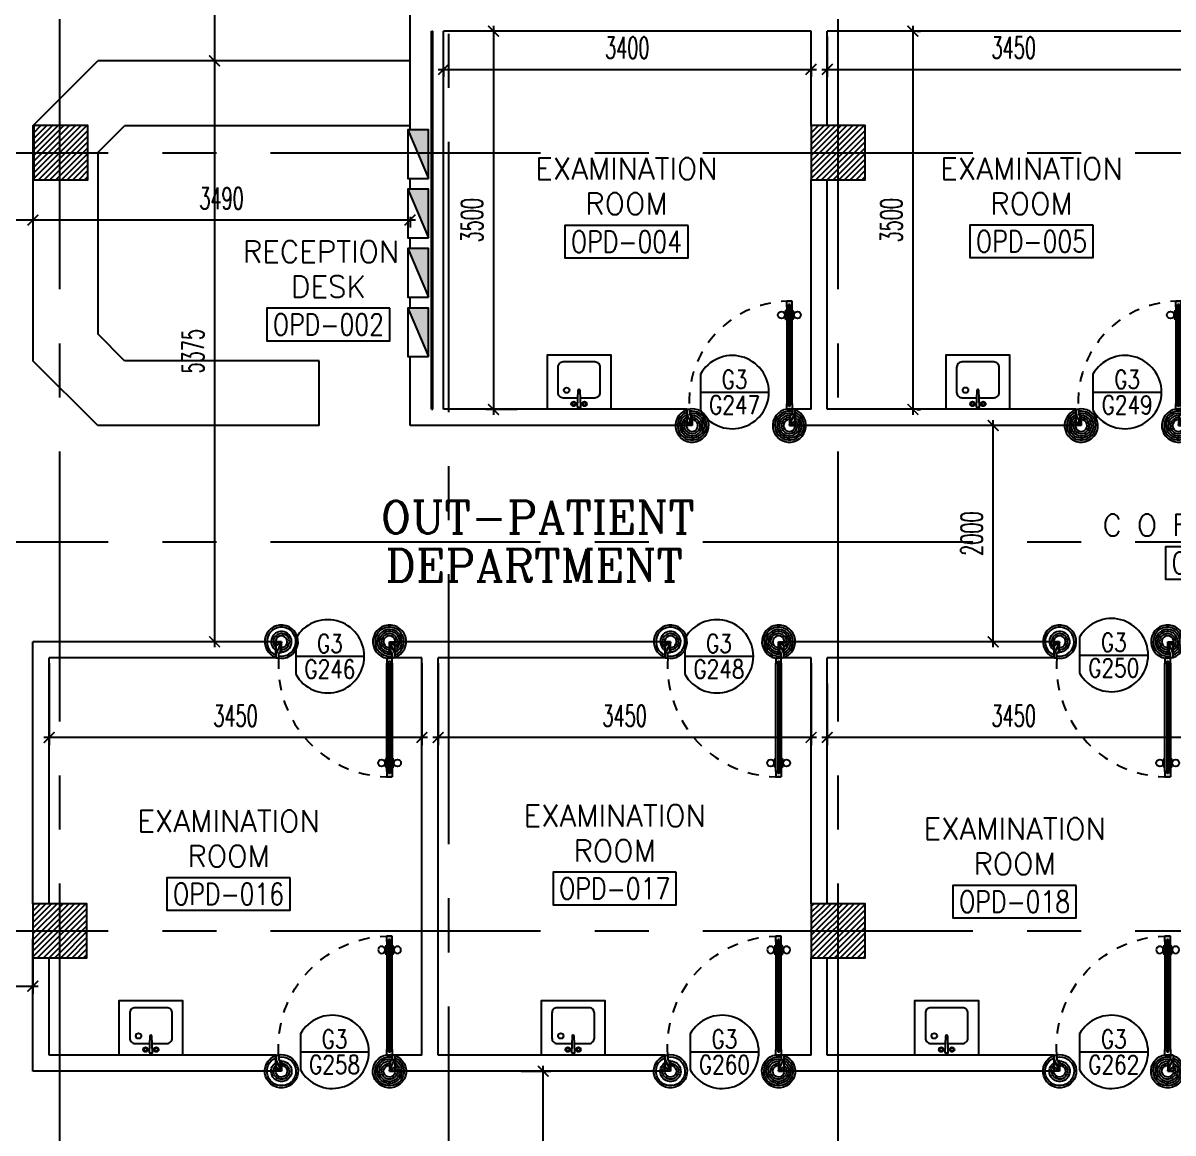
# Model space of a CAD drawing. Extents: x 417819.9 to 417911.9, y 43448 to 43539.2.
# Drawn here: x 417838.32 to 417848.96, y 43472.2 to 43482.47 of the extents above; entities that cross this region are included whole.
import ezdxf
from ezdxf.enums import TextEntityAlignment as Align

# ---------------------------------------------------------------- set-up
doc = ezdxf.new("R2010")
doc.units = 0
doc.header["$MEASUREMENT"] = 0
doc.header["$PDMODE"] = 3
doc.header["$PDSIZE"] = 0.1
doc.linetypes.add('CENTERX2', pattern=[4, 2.5, -0.5, 0.5, -0.5])
doc.linetypes.add('HIDDEN', pattern=[0.375, 0.25, -0.125])
doc.layers.get('0').update_dxf_attribs({"linetype": 'CONTINUOUS'})
doc.layers.get('DEFPOINTS').update_dxf_attribs({"linetype": 'CONTINUOUS'})
for name, color, linetype in [('AXES', 11, 'CENTERX2'), ('COL', 2, 'CONTINUOUS'), ('COUNTER', 2, 'CONTINUOUS'), ('DIM', 4, 'CONTINUOUS'), ('DOOR', 4, 'CONTINUOUS'), ('DOOR-CR', 2, 'CONTINUOUS'), ('DOOR-NO', 3, 'CONTINUOUS'), ('E-PANELBX', 3, 'CONTINUOUS'), ('HAT', 8, 'CONTINUOUS'), ('ME-FIX', 3, 'CONTINUOUS'), ('RM-BOX', 2, 'CONTINUOUS'), ('RM-NAME', 2, 'CONTINUOUS'), ('RM-NO', 2, 'CONTINUOUS'), ('WALL', 2, 'CONTINUOUS')]:
    doc.layers.add(name, color=color, linetype=linetype)
doc.styles.add('ROMANC', font='romanc', dxfattribs={"height": 0.1})
doc.styles.add('ROMANS', font='ROMANS.shx', dxfattribs={"width": 0.6})
doc.dimstyles.new('STANDARD in', dxfattribs={"dimtxt": 0.2, "dimasz": 0.1, "dimexe": 0.07, "dimexo": 0.05, "dimgap": 0.1, "dimtad": 1, "dimdec": 0, "dimlfac": 1000, "dimzin": 0, "dimdsep": 46, "dimtxsty": 'ROMANS', "dimblk": 'ARCHTICK', "dimcen": 0.05, "dimdle": 0.05, "dimclrd": 4, "dimclre": 4, "dimclrt": 2, "dimadec": 0, "dimazin": 0, "dimtfac": 1, "dimtdec": 0, "dimtmove": 2, "dimatfit": 3, "dimfxl": 0, "dimtolj": 1, "dimtzin": 0, "dimarcsym": 0})

# ---------------------------------------------------------------- blocks, each defined once
blk = doc.blocks.new('A$C74DC60CF')
at = {"layer": 'DOOR', "color": 0, "linetype": 'ByBlock'}
for p, q in [((81, 1200), (81, 1250)), ((131, 1250), (81, 1250)), ((81, 1250), (131, 1250)), ((81, 1200), (98, 1200)), ((98, 1200), (98, 1220)), ((98, 1220), (114, 1220)), ((114, 1200), (114, 1220)), ((114, 1200), (131, 1200)), ((131, 1200), (131, 1250)), ((65, 1155), (65, 1090)), ((74, 1155), (65, 1155)), ((74, 1090), (65, 1090)), ((74, 1078), (74, 1168)), ((81, 1168), (74, 1168)), ((74, 1155), (74, 1090)), ((81, 1078), (74, 1078)), ((131, 1168), (138, 1168)), ((131, 1078), (138, 1078)), ((138, 1078), (138, 1168)), ((138, 1155), (138, 1090)), ((138, 1155), (147, 1155)), ((138, 1090), (147, 1090)), ((147, 1155), (147, 1090)), ((56, 150), (56, 0)), ((56, 150), (81, 150)), ((98, 200), (81, 200)), ((81, 200), (81, 150)), ((131, 150), (81, 150)), ((81, 150), (81, 100)), ((98, 180), (98, 200)), ((114, 180), (98, 180)), ((131, 200), (114, 200)), ((114, 200), (114, 180)), ((131, 150), (131, 200)), ((1131, 150), (1131, 100)), ((1156, 150), (1131, 150)), ((1156, 150), (1156, 0)), ((1156, 0), (1156, 150)), ((106, 0), (56, 0)), ((81, 100), (106, 100)), ((106, 100), (106, 0)), ((1131, 100), (1106, 100)), ((1106, 100), (1106, 0)), ((1106, 0), (1156, 0))]:
    blk.add_line(p, q, dxfattribs=at)
at = {"layer": 'DOOR', "linetype": 'ByBlock'}
for p, q in [((81, 200), (81, 1200)), ((98, 200), (98, 1200)), ((114, 200), (114, 1200)), ((131, 1200), (131, 200))]:
    blk.add_line(p, q, dxfattribs=at)
at = {"layer": 'DOOR', "color": 9, "linetype": 'ByBlock'}
for p, q in [((106, 0), (56, 114)), ((1106, 0), (1156, 114)), ((106, 0), (56, 40)), ((106, 0), (93, 100)), ((1106, 0), (1119, 100)), ((1106, 0), (1156, 40))]:
    blk.add_line(p, q, dxfattribs=at)
at = {"layer": 'DOOR', "color": 0, "linetype": 'ByBlock'}
for centre in [(32, 1123), (179, 1123)]:
    blk.add_circle(centre, 32.4, dxfattribs=at)
at = {"layer": 'DOOR', "linetype": 'HIDDEN', "ltscale": 0.5}
blk.add_arc((106, 223), 1028, 355.9414, 91.3941, dxfattribs=at)
at = {"layer": 'DOOR', "color": 9, "linetype": 'ByBlock'}
for centre, radius, start, end in [((106, 0), 154, 103.7142, 108.8947), ((106, 0), 134, 100.72, 111.8402), ((106, 0), 114, 102.6226, 115.9162), ((1106, 0), 134, 68.1598, 79.28), ((1106, 0), 154, 71.1053, 76.2858), ((106, 0), 94.4, 90, 121.9818), ((106, 0), 74.4, 90, 132.2236), ((106, 0), 54.4, 90, 156.7926), ((106, 0), 34.4, 90, 180), ((106, 0), 14.4, 90, 180), ((1106, 0), 94.4, 58.0182, 90), ((1106, 0), 74.4, 47.7764, 90), ((1106, 0), 54.4, 23.2074, 90), ((1106, 0), 34.4, 0, 90), ((1106, 0), 14.4, 0, 90)]:
    blk.add_arc(centre, radius, start, end, dxfattribs=at)
blk = doc.blocks.new('RM1')
at = {"layer": 'RM-BOX'}
blk.add_lwpolyline([(570, -200), (-570, -200), (-570, -500), (570, -500)], close=True, dxfattribs=at)
at = {"layer": 'RM-NAME', "style": 'ROMANS'}
for tag, p in [('ROOMNAME1', (0, 324)), ('ROOMNAME2', (0, 0))]:
    blk.add_attdef(tag, text='', height=200, dxfattribs=at).set_placement(p, align=Align.MIDDLE)
at = {"layer": 'RM-NO', "style": 'ROMANS', "width": 0.8}
blk.add_attdef('ROOMNO', text='', height=200, dxfattribs=at).set_placement((0, -350), align=Align.MIDDLE)
blk = doc.blocks.new('DD1')
at = {"layer": 'DOOR-CR'}
blk.add_line((-316, 0), (316, 0), dxfattribs=at)
blk.add_lwpolyline([(-316, -166, 3.820224), (-316, 166)], format="xyb", close=True, dxfattribs=at)
at = {"layer": 'DOOR-NO', "color": 255, "style": 'ROMANS'}
for tag, width, p in [('G', 0.8, (-22, 156)), ('0000', 0.7, (-22, -136))]:
    blk.add_attdef(tag, text='', height=196, dxfattribs=dict(at, width=width)).set_placement(p, align=Align.MIDDLE)
blk = doc.blocks.new('*X98')
at = {"color": 0}
for p, q in [((31339, 17869), (31831, 18361)), ((31339, 17922), (31778, 18361)), ((31339, 17975), (31725, 18361)), ((31339, 18028), (31672, 18361)), ((31339, 18081), (31619, 18361)), ((31339, 18134), (31566, 18361)), ((31339, 18187), (31513, 18361)), ((31339, 18240), (31460, 18361)), ((31339, 18293), (31407, 18361)), ((31339, 18346), (31354, 18361)), ((31384, 17861), (31839, 18316)), ((31437, 17861), (31839, 18263)), ((31490, 17861), (31839, 18210)), ((31544, 17861), (31839, 18157)), ((31597, 17861), (31839, 18104)), ((31650, 17861), (31839, 18051)), ((31703, 17861), (31839, 17998)), ((31756, 17861), (31839, 17945)), ((31809, 17861), (31839, 17892))]:
    blk.add_line(p, q, dxfattribs=at)
blk = doc.blocks.new('COL50')
at = {"layer": 'COL'}
blk.add_lwpolyline([(-250, 250), (-250, -250), (250, -250), (250, 250)], close=True, dxfattribs=at)
blk = doc.blocks.new('*X94')
at = {"color": 0}
for p, q in [((38539, 25069), (39031, 25561)), ((38539, 25122), (38978, 25561)), ((38539, 25175), (38925, 25561)), ((38539, 25228), (38872, 25561)), ((38539, 25281), (38819, 25561)), ((38539, 25334), (38766, 25561)), ((38539, 25387), (38713, 25561)), ((38539, 25440), (38660, 25561)), ((38539, 25493), (38607, 25561)), ((38539, 25546), (38554, 25561)), ((38584, 25061), (39039, 25516)), ((38637, 25061), (39039, 25463)), ((38690, 25061), (39039, 25410)), ((38744, 25061), (39039, 25357)), ((38797, 25061), (39039, 25304)), ((38850, 25061), (39039, 25251)), ((38903, 25061), (39039, 25198)), ((38956, 25061), (39039, 25145)), ((39009, 25061), (39039, 25092))]:
    blk.add_line(p, q, dxfattribs=at)
blk = doc.blocks.new('*X93')
at = {"color": 0}
for p, q in [((38539, 17909), (38991, 18361)), ((38539, 17962), (38938, 18361)), ((38539, 18015), (38885, 18361)), ((38539, 18068), (38832, 18361)), ((38539, 18122), (38779, 18361)), ((38539, 18175), (38726, 18361)), ((38539, 18228), (38673, 18361)), ((38539, 18281), (38620, 18361)), ((38539, 18334), (38567, 18361)), ((38544, 17861), (39039, 18356)), ((38597, 17861), (39039, 18303)), ((38650, 17861), (39039, 18250)), ((38703, 17861), (39039, 18197)), ((38756, 17861), (39039, 18144)), ((38809, 17861), (39039, 18091)), ((38862, 17861), (39039, 18038)), ((38915, 17861), (39039, 17985)), ((38968, 17861), (39039, 17932)), ((39021, 17861), (39039, 17879))]:
    blk.add_line(p, q, dxfattribs=at)
blk = doc.blocks.new('E-PBX')
at = {"layer": 'E-PANELBX'}
h = blk.add_hatch(color=256, dxfattribs=at)
h.paths.add_polyline_path([(34, 190), (-225, 190), (34, 81)])
h.paths.add_polyline_path([(225, 190), (34, 190), (34, 81), (225, 0)])
blk.add_line((225, 0), (-225, 190), dxfattribs=at)
blk.add_lwpolyline([(-225, 190), (225, 190), (225, 0), (-225, 0)], close=True, dxfattribs=at)
blk = doc.blocks.new('_ARCHTICK')
at = {"color": 0, "linetype": 'ByBlock', "const_width": 0.15}
blk.add_lwpolyline([(-0.5, -0.5), (0.5, 0.5)], dxfattribs=at)
blk = doc.blocks.new('*D664')
at = {"layer": 'DEFPOINTS', "color": 0}
for p in [(417835.457, 43474.107), (417838.407, 43473.886), (417838.407, 43473.561)]:
    blk.add_point(p, dxfattribs=at)
at = {"layer": 'DIM', "color": 4, "lineweight": -2}
for p, q in [((417835.457, 43474.057), (417835.457, 43473.491)), ((417838.407, 43473.836), (417838.407, 43473.491)), ((417835.407, 43473.561), (417838.457, 43473.561))]:
    blk.add_line(p, q, dxfattribs=at)
at = {"layer": 'DIM', "color": 4, "lineweight": -2, "xscale": 0.1, "yscale": 0.1, "zscale": 0.1, "rotation": 180}
blk.add_blockref('_ARCHTICK', (417835.457, 43473.561), dxfattribs=at)
at = {"layer": 'DIM', "color": 4, "lineweight": -2, "xscale": 0.1, "yscale": 0.1, "zscale": 0.1}
blk.add_blockref('_ARCHTICK', (417838.407, 43473.561), dxfattribs=at)
at = {"layer": 'DIM', "color": 2, "insert": (417836.932, 43473.761), "char_height": 0.2, "attachment_point": 5, "style": 'ROMANS'}
blk.add_mtext('\\A1;2950', dxfattribs=at)
blk = doc.blocks.new('*D385')
at = {"layer": 'DEFPOINTS', "color": 0}
for p in [(417845.757, 43476.413), (417849.207, 43476.413), (417845.757, 43475.863)]:
    blk.add_point(p, dxfattribs=at)
at = {"layer": 'DIM', "color": 4, "lineweight": -2}
for p, q in [((417845.757, 43476.363), (417845.757, 43475.793)), ((417849.207, 43476.363), (417849.207, 43475.793)), ((417849.257, 43475.863), (417845.707, 43475.863))]:
    blk.add_line(p, q, dxfattribs=at)
at = {"layer": 'DIM', "color": 4, "lineweight": -2, "xscale": 0.1, "yscale": 0.1, "zscale": 0.1, "rotation": 180}
blk.add_blockref('_ARCHTICK', (417845.757, 43475.863), dxfattribs=at)
at = {"layer": 'DIM', "color": 4, "lineweight": -2, "xscale": 0.1, "yscale": 0.1, "zscale": 0.1}
blk.add_blockref('_ARCHTICK', (417849.207, 43475.863), dxfattribs=at)
at = {"layer": 'DIM', "color": 2, "insert": (417847.482, 43476.063), "char_height": 0.2, "attachment_point": 5, "style": 'ROMANS'}
blk.add_mtext('\\A1;3450', dxfattribs=at)
blk = doc.blocks.new('*D386')
at = {"layer": 'DEFPOINTS', "color": 0}
for p in [(417842.157, 43476.599), (417845.607, 43476.599), (417842.157, 43475.863)]:
    blk.add_point(p, dxfattribs=at)
at = {"layer": 'DIM', "color": 4, "lineweight": -2}
for p, q in [((417842.157, 43476.549), (417842.157, 43475.793)), ((417845.607, 43476.549), (417845.607, 43475.793)), ((417845.657, 43475.863), (417842.107, 43475.863))]:
    blk.add_line(p, q, dxfattribs=at)
at = {"layer": 'DIM', "color": 4, "lineweight": -2, "xscale": 0.1, "yscale": 0.1, "zscale": 0.1, "rotation": 180}
blk.add_blockref('_ARCHTICK', (417842.157, 43475.863), dxfattribs=at)
at = {"layer": 'DIM', "color": 4, "lineweight": -2, "xscale": 0.1, "yscale": 0.1, "zscale": 0.1}
blk.add_blockref('_ARCHTICK', (417845.607, 43475.863), dxfattribs=at)
at = {"layer": 'DIM', "color": 2, "insert": (417843.882, 43476.063), "char_height": 0.2, "attachment_point": 5, "style": 'ROMANS'}
blk.add_mtext('\\A1;3450', dxfattribs=at)
blk = doc.blocks.new('*D387')
at = {"layer": 'DEFPOINTS', "color": 0}
for p in [(417838.557, 43476.599), (417842.007, 43476.599), (417838.557, 43475.863)]:
    blk.add_point(p, dxfattribs=at)
at = {"layer": 'DIM', "color": 4, "lineweight": -2}
for p, q in [((417838.557, 43476.549), (417838.557, 43475.793)), ((417842.007, 43476.549), (417842.007, 43475.793)), ((417842.057, 43475.863), (417838.507, 43475.863))]:
    blk.add_line(p, q, dxfattribs=at)
at = {"layer": 'DIM', "color": 4, "lineweight": -2, "xscale": 0.1, "yscale": 0.1, "zscale": 0.1, "rotation": 180}
blk.add_blockref('_ARCHTICK', (417838.557, 43475.863), dxfattribs=at)
at = {"layer": 'DIM', "color": 4, "lineweight": -2, "xscale": 0.1, "yscale": 0.1, "zscale": 0.1}
blk.add_blockref('_ARCHTICK', (417842.007, 43475.863), dxfattribs=at)
at = {"layer": 'DIM', "color": 2, "insert": (417840.282, 43476.063), "char_height": 0.2, "attachment_point": 5, "style": 'ROMANS'}
blk.add_mtext('\\A1;3450', dxfattribs=at)
blk = doc.blocks.new('*D388')
at = {"layer": 'DEFPOINTS', "color": 0}
for p in [(417847.292, 43478.749), (417847.568, 43478.749), (417847.568, 43476.749)]:
    blk.add_point(p, dxfattribs=at)
at = {"layer": 'DIM', "color": 4, "lineweight": -2}
for p, q in [((417847.292, 43476.699), (417847.292, 43478.799)), ((417847.518, 43478.749), (417847.222, 43478.749)), ((417847.518, 43476.749), (417847.222, 43476.749))]:
    blk.add_line(p, q, dxfattribs=at)
at = {"layer": 'DIM', "color": 4, "lineweight": -2, "xscale": 0.1, "yscale": 0.1, "zscale": 0.1}
for p, rotation in [((417847.292, 43478.749), 90), ((417847.292, 43476.749), 270)]:
    blk.add_blockref('_ARCHTICK', p, dxfattribs=dict(at, rotation=rotation))
at = {"layer": 'DIM', "color": 2, "insert": (417847.092, 43477.749), "char_height": 0.2, "attachment_point": 5, "rotation": 90, "style": 'ROMANS'}
blk.add_mtext('\\A1;2000', dxfattribs=at)
blk = doc.blocks.new('*D389')
at = {"layer": 'DEFPOINTS', "color": 0}
for p in [(417842.938, 43482.399), (417842.669, 43478.899), (417842.938, 43478.899)]:
    blk.add_point(p, dxfattribs=at)
at = {"layer": 'DIM', "color": 4, "lineweight": -2}
for p, q in [((417842.669, 43482.449), (417842.669, 43478.849)), ((417842.888, 43482.399), (417842.599, 43482.399)), ((417842.888, 43478.899), (417842.599, 43478.899))]:
    blk.add_line(p, q, dxfattribs=at)
at = {"layer": 'DIM', "color": 4, "lineweight": -2, "xscale": 0.1, "yscale": 0.1, "zscale": 0.1}
for p, rotation in [((417842.669, 43482.399), 90), ((417842.669, 43478.899), 270)]:
    blk.add_blockref('_ARCHTICK', p, dxfattribs=dict(at, rotation=rotation))
at = {"layer": 'DIM', "color": 2, "insert": (417842.469, 43480.649), "char_height": 0.2, "attachment_point": 5, "rotation": 90, "style": 'ROMANS'}
blk.add_mtext('\\A1;3500', dxfattribs=at)
blk = doc.blocks.new('*D390')
at = {"layer": 'DEFPOINTS', "color": 0}
for p in [(417842.207, 43482.085), (417845.607, 43482.085), (417845.607, 43482.045)]:
    blk.add_point(p, dxfattribs=at)
at = {"layer": 'DIM', "color": 4, "lineweight": -2}
for p, q in [((417842.157, 43482.045), (417845.657, 43482.045)), ((417842.207, 43482.035), (417842.207, 43481.975)), ((417845.607, 43482.035), (417845.607, 43481.975))]:
    blk.add_line(p, q, dxfattribs=at)
at = {"layer": 'DIM', "color": 4, "lineweight": -2, "xscale": 0.1, "yscale": 0.1, "zscale": 0.1, "rotation": 180}
blk.add_blockref('_ARCHTICK', (417842.207, 43482.045), dxfattribs=at)
at = {"layer": 'DIM', "color": 4, "lineweight": -2, "xscale": 0.1, "yscale": 0.1, "zscale": 0.1}
blk.add_blockref('_ARCHTICK', (417845.607, 43482.045), dxfattribs=at)
at = {"layer": 'DIM', "color": 2, "insert": (417843.907, 43482.245), "char_height": 0.2, "attachment_point": 5, "style": 'ROMANS'}
blk.add_mtext('\\A1;3400', dxfattribs=at)
blk = doc.blocks.new('*D391')
at = {"layer": 'DEFPOINTS', "color": 0}
for p in [(417845.757, 43482.399), (417849.207, 43482.399), (417849.207, 43482.045)]:
    blk.add_point(p, dxfattribs=at)
at = {"layer": 'DIM', "color": 4, "lineweight": -2}
for p, q in [((417845.757, 43482.349), (417845.757, 43481.975)), ((417849.207, 43482.349), (417849.207, 43481.975)), ((417845.707, 43482.045), (417849.257, 43482.045))]:
    blk.add_line(p, q, dxfattribs=at)
at = {"layer": 'DIM', "color": 4, "lineweight": -2, "xscale": 0.1, "yscale": 0.1, "zscale": 0.1, "rotation": 180}
blk.add_blockref('_ARCHTICK', (417845.757, 43482.045), dxfattribs=at)
at = {"layer": 'DIM', "color": 4, "lineweight": -2, "xscale": 0.1, "yscale": 0.1, "zscale": 0.1}
blk.add_blockref('_ARCHTICK', (417849.207, 43482.045), dxfattribs=at)
at = {"layer": 'DIM', "color": 2, "insert": (417847.482, 43482.245), "char_height": 0.2, "attachment_point": 5, "style": 'ROMANS'}
blk.add_mtext('\\A1;3450', dxfattribs=at)
blk = doc.blocks.new('*D392')
at = {"layer": 'DEFPOINTS', "color": 0}
for p in [(417846.537, 43482.399), (417846.537, 43478.899), (417846.549, 43478.899)]:
    blk.add_point(p, dxfattribs=at)
at = {"layer": 'DIM', "color": 4, "lineweight": -2}
for p, q in [((417846.549, 43482.449), (417846.549, 43478.849)), ((417846.587, 43482.399), (417846.619, 43482.399)), ((417846.587, 43478.899), (417846.619, 43478.899))]:
    blk.add_line(p, q, dxfattribs=at)
at = {"layer": 'DIM', "color": 4, "lineweight": -2, "xscale": 0.1, "yscale": 0.1, "zscale": 0.1}
for p, rotation in [((417846.549, 43482.399), 90), ((417846.549, 43478.899), 270)]:
    blk.add_blockref('_ARCHTICK', p, dxfattribs=dict(at, rotation=rotation))
at = {"layer": 'DIM', "color": 2, "insert": (417846.349, 43480.649), "char_height": 0.2, "attachment_point": 5, "rotation": 90, "style": 'ROMANS'}
blk.add_mtext('\\A1;3500', dxfattribs=at)
blk = doc.blocks.new('A$C24ED45A6')
at = {"layer": 'DOOR', "color": 0, "linetype": 'ByBlock'}
for p, q in [((918, 978), (918, 1068)), ((925, 1068), (918, 1068)), ((925, 1100), (925, 1150)), ((925, 1150), (975, 1150)), ((975, 1150), (925, 1150)), ((942, 1100), (925, 1100)), ((942, 1100), (942, 1120)), ((958, 1120), (942, 1120)), ((958, 1100), (958, 1120)), ((975, 1100), (958, 1100)), ((975, 1100), (975, 1150)), ((975, 1068), (982, 1068)), ((982, 978), (982, 1068)), ((909, 1055), (909, 990)), ((918, 1055), (909, 1055)), ((918, 990), (909, 990)), ((918, 1055), (918, 990)), ((925, 978), (918, 978)), ((975, 978), (982, 978)), ((982, 1055), (982, 990)), ((982, 1055), (991, 1055)), ((982, 990), (991, 990)), ((991, 1055), (991, 990)), ((0, 0), (0, 150)), ((0, 150), (25, 150)), ((25, 150), (25, 100)), ((925, 150), (925, 200)), ((925, 200), (942, 200)), ((925, 150), (975, 150)), ((942, 200), (942, 180)), ((942, 180), (958, 180)), ((958, 180), (958, 200)), ((958, 200), (975, 200)), ((975, 200), (975, 150)), ((1000, 150), (975, 150)), ((975, 150), (975, 100)), ((1000, 150), (1000, 0)), ((50, 0), (0, 0)), ((25, 100), (50, 100)), ((50, 100), (50, 0)), ((975, 100), (950, 100)), ((950, 100), (950, 0)), ((950, 0), (1000, 0))]:
    blk.add_line(p, q, dxfattribs=at)
at = {"layer": 'DOOR', "linetype": 'ByBlock'}
for p, q in [((925, 1100), (925, 200)), ((942, 200), (942, 1100)), ((958, 200), (958, 1100)), ((975, 200), (975, 1100))]:
    blk.add_line(p, q, dxfattribs=at)
at = {"layer": 'DOOR', "color": 9, "linetype": 'ByBlock'}
for p, q in [((50, 0), (0, 114)), ((950, 0), (1000, 114)), ((50, 0), (0, 40)), ((50, 0), (37, 100)), ((950, 0), (963, 100)), ((950, 0), (1000, 40))]:
    blk.add_line(p, q, dxfattribs=at)
at = {"layer": 'DOOR', "color": 0, "linetype": 'ByBlock'}
for centre in [(876, 1023), (1024, 1023)]:
    blk.add_circle(centre, 32.4, dxfattribs=at)
at = {"layer": 'DOOR', "linetype": 'HIDDEN', "ltscale": 0.5}
blk.add_arc((950, 222), 928, 88.456, 184.4816, dxfattribs=at)
at = {"layer": 'DOOR', "color": 9, "linetype": 'ByBlock'}
for centre, radius, start, end in [((50, 0), 154, 103.7142, 108.8947), ((50, 0), 134, 100.72, 111.8402), ((50, 0), 114, 102.6226, 115.9162), ((950, 0), 134, 68.1598, 79.28), ((950, 0), 114, 64.0838, 77.3774), ((950, 0), 154, 71.1053, 76.2858), ((50, 0), 94.4, 90, 121.9818), ((50, 0), 74.4, 90, 132.2236), ((50, 0), 54.4, 90, 156.7926), ((50, 0), 34.4, 90, 180), ((50, 0), 14.4, 90, 180), ((950, 0), 94.4, 58.0182, 90), ((950, 0), 74.4, 47.7764, 90), ((950, 0), 54.4, 23.2074, 90), ((950, 0), 34.4, 0, 90), ((950, 0), 14.4, 0, 90)]:
    blk.add_arc(centre, radius, start, end, dxfattribs=at)
at = {"layer": 'WALL'}
blk.add_line((1000, 0), (1000, 150), dxfattribs=at)
blk = doc.blocks.new('A$C180A3EE7')
at = {"layer": 'ME-FIX'}
blk.add_lwpolyline([(0.593, 0), (0.593, 0.5), (0, 0.5), (0, 0)], dxfattribs=at)
blk.add_lwpolyline([(0.309, 0.107), (0.443, 0.107, 0.414214), (0.493, 0.157), (0.493, 0.388, 0.414214), (0.443, 0.438), (0.15, 0.438, 0.414214), (0.1, 0.388), (0.1, 0.157, 0.414214), (0.15, 0.107), (0.284, 0.107)], format="xyb", dxfattribs=at)
blk.add_lwpolyline([(0.28, 0.019), (0.312, 0.019), (0.306, 0.174, 1), (0.286, 0.174)], format="xyb", close=True, dxfattribs=at)
for centre, radius in [((0.182, 0.177), 0.0255), ((0.247, 0.05), 0.0217), ((0.247, 0.05), 0.014), ((0.346, 0.05), 0.0217), ((0.346, 0.05), 0.014)]:
    blk.add_circle(centre, radius, dxfattribs=at)
blk = doc.blocks.new('*D710')
at = {"layer": 'DEFPOINTS', "color": 0}
for p in [(417842.874, 43472.774), (417843.129, 43472.774), (417842.874, 43470.774)]:
    blk.add_point(p, dxfattribs=at)
at = {"layer": 'DIM', "color": 4, "lineweight": -2}
for p, q in [((417842.924, 43472.774), (417843.199, 43472.774)), ((417843.129, 43470.724), (417843.129, 43472.824)), ((417842.924, 43470.774), (417843.199, 43470.774))]:
    blk.add_line(p, q, dxfattribs=at)
at = {"layer": 'DIM', "color": 4, "lineweight": -2, "xscale": 0.1, "yscale": 0.1, "zscale": 0.1}
for p, rotation in [((417843.129, 43472.774), 90), ((417843.129, 43470.774), 270)]:
    blk.add_blockref('_ARCHTICK', p, dxfattribs=dict(at, rotation=rotation))
at = {"layer": 'DIM', "color": 2, "insert": (417842.929, 43471.774), "char_height": 0.2, "attachment_point": 5, "rotation": 90, "style": 'ROMANS'}
blk.add_mtext('\\A1;2000', dxfattribs=at)
blk = doc.blocks.new('*D711')
at = {"layer": 'DEFPOINTS', "color": 0}
for p in [(417831.707, 43480.73), (417838.407, 43480.73), (417831.707, 43480.651)]:
    blk.add_point(p, dxfattribs=at)
at = {"layer": 'DIM', "color": 4, "lineweight": -2}
for p, q in [((417838.457, 43480.651), (417831.657, 43480.651)), ((417831.707, 43480.68), (417831.707, 43480.581)), ((417838.407, 43480.68), (417838.407, 43480.581))]:
    blk.add_line(p, q, dxfattribs=at)
at = {"layer": 'DIM', "color": 4, "lineweight": -2, "xscale": 0.1, "yscale": 0.1, "zscale": 0.1, "rotation": 180}
blk.add_blockref('_ARCHTICK', (417831.707, 43480.651), dxfattribs=at)
at = {"layer": 'DIM', "color": 4, "lineweight": -2, "xscale": 0.1, "yscale": 0.1, "zscale": 0.1}
blk.add_blockref('_ARCHTICK', (417838.407, 43480.651), dxfattribs=at)
at = {"layer": 'DIM', "color": 2, "insert": (417835.057, 43480.851), "char_height": 0.2, "attachment_point": 5, "style": 'ROMANS'}
blk.add_mtext('\\A1;6700', dxfattribs=at)
blk = doc.blocks.new('*D712')
at = {"layer": 'DEFPOINTS', "color": 0}
for p in [(417838.407, 43480.73), (417841.897, 43480.73), (417838.407, 43480.651)]:
    blk.add_point(p, dxfattribs=at)
at = {"layer": 'DIM', "color": 4, "lineweight": -2}
for p, q in [((417841.947, 43480.651), (417838.357, 43480.651)), ((417838.407, 43480.68), (417838.407, 43480.581)), ((417841.897, 43480.68), (417841.897, 43480.581))]:
    blk.add_line(p, q, dxfattribs=at)
at = {"layer": 'DIM', "color": 4, "lineweight": -2, "xscale": 0.1, "yscale": 0.1, "zscale": 0.1, "rotation": 180}
blk.add_blockref('_ARCHTICK', (417838.407, 43480.651), dxfattribs=at)
at = {"layer": 'DIM', "color": 4, "lineweight": -2, "xscale": 0.1, "yscale": 0.1, "zscale": 0.1}
blk.add_blockref('_ARCHTICK', (417841.897, 43480.651), dxfattribs=at)
at = {"layer": 'DIM', "color": 2, "insert": (417840.152, 43480.851), "char_height": 0.2, "attachment_point": 5, "style": 'ROMANS'}
blk.add_mtext('\\A1;3490', dxfattribs=at)
blk = doc.blocks.new('*D713')
at = {"layer": 'DEFPOINTS', "color": 0}
for p in [(417840.356, 43484.799), (417840.088, 43482.124), (417840.356, 43482.124)]:
    blk.add_point(p, dxfattribs=at)
at = {"layer": 'DIM', "color": 4, "lineweight": -2}
for p, q in [((417840.306, 43484.799), (417840.018, 43484.799)), ((417840.088, 43484.849), (417840.088, 43482.074)), ((417840.306, 43482.124), (417840.018, 43482.124))]:
    blk.add_line(p, q, dxfattribs=at)
at = {"layer": 'DIM', "color": 4, "lineweight": -2, "xscale": 0.1, "yscale": 0.1, "zscale": 0.1}
for p, rotation in [((417840.088, 43484.799), 90), ((417840.088, 43482.124), 270)]:
    blk.add_blockref('_ARCHTICK', p, dxfattribs=dict(at, rotation=rotation))
at = {"layer": 'DIM', "color": 2, "insert": (417839.888, 43483.462), "char_height": 0.2, "attachment_point": 5, "rotation": 90, "style": 'ROMANS'}
blk.add_mtext('\\A1;2675', dxfattribs=at)
blk = doc.blocks.new('*D715')
at = {"layer": 'DEFPOINTS', "color": 0}
for p in [(417840.356, 43482.124), (417840.088, 43476.749), (417840.356, 43476.749)]:
    blk.add_point(p, dxfattribs=at)
at = {"layer": 'DIM', "color": 4, "lineweight": -2}
for p, q in [((417840.306, 43482.124), (417840.018, 43482.124)), ((417840.088, 43482.174), (417840.088, 43476.699)), ((417840.306, 43476.749), (417840.018, 43476.749))]:
    blk.add_line(p, q, dxfattribs=at)
at = {"layer": 'DIM', "color": 4, "lineweight": -2, "xscale": 0.1, "yscale": 0.1, "zscale": 0.1}
for p, rotation in [((417840.088, 43482.124), 90), ((417840.088, 43476.749), 270)]:
    blk.add_blockref('_ARCHTICK', p, dxfattribs=dict(at, rotation=rotation))
at = {"layer": 'DIM', "color": 2, "insert": (417839.888, 43479.437), "char_height": 0.2, "attachment_point": 5, "rotation": 90, "style": 'ROMANS'}
blk.add_mtext('\\A1;5375', dxfattribs=at)

msp = doc.modelspace()

# ---------------------------------------------------------------- linework, layer by layer
at = {"layer": 'AXES'}
for p, q in [((417838.6566, 43460.01), (417838.6566, 43538.4875)), ((417845.8566, 43460.01), (417845.8566, 43538.4875)), ((417842.2566, 43466.8743), (417842.2566, 43525.6943)), ((417820.6052, 43481.2743), (417889.6966, 43481.2743)), ((417820.6052, 43477.6743), (417889.6966, 43477.6743)), ((417820.6052, 43474.0743), (417889.6966, 43474.0743))]:
    msp.add_line(p, q, dxfattribs=at)
at = {"layer": 'COUNTER'}
for p, q in [((417838.4066, 43481.5242), (417839.0066, 43482.1242)), ((417841.8966, 43482.1242), (417839.0066, 43482.1242)), ((417838.4066, 43481.5242), (417838.4066, 43479.3494)), ((417839.0066, 43481.2757), (417839.2551, 43481.5242)), ((417841.8966, 43481.5242), (417839.2551, 43481.5242)), ((417839.0066, 43481.2757), (417839.0066, 43479.5979)), ((417839.2551, 43479.3494), (417839.0066, 43479.5979)), ((417839.0066, 43478.7494), (417838.4066, 43479.3494)), ((417841.0566, 43479.3494), (417839.2551, 43479.3494)), ((417841.0517, 43479.3279), (417841.0566, 43479.3328)), ((417841.0566, 43478.7494), (417841.0566, 43479.3494)), ((417841.0566, 43478.7494), (417839.0066, 43478.7494))]:
    msp.add_line(p, q, dxfattribs=at)
at = {"layer": 'ME-FIX'}
msp.add_lwpolyline([(417843.7568, 43478.8993), (417843.7568, 43479.3993), (417843.1642, 43479.3993), (417843.1642, 43478.8993)], dxfattribs=at)
msp.add_lwpolyline([(417843.4731, 43479.0066), (417843.607, 43479.0066, 0.4142136), (417843.6568, 43479.0565), (417843.6568, 43479.2876, 0.4142136), (417843.607, 43479.3375), (417843.314, 43479.3375, 0.4142136), (417843.2642, 43479.2876), (417843.2642, 43479.0565, 0.4142136), (417843.314, 43479.0066), (417843.4479, 43479.0066)], format="xyb", dxfattribs=at)
msp.add_lwpolyline([(417843.4445, 43478.9185), (417843.4765, 43478.9185), (417843.4705, 43479.0737, 1), (417843.4505, 43479.0737)], format="xyb", close=True, dxfattribs=at)
for centre, radius in [((417843.346, 43479.0761), 0.0255), ((417843.4107, 43478.9495), 0.0217), ((417843.4107, 43478.9495), 0.014), ((417843.5103, 43478.9495), 0.0217), ((417843.5103, 43478.9495), 0.014)]:
    msp.add_circle(centre, radius, dxfattribs=at)
at = {"layer": 'WALL'}
for p, q in [((417841.8966, 43481.4868), (417841.8966, 43482.5493)), ((417842.0966, 43478.8993), (417842.0966, 43482.3993)), ((417842.0966, 43482.3993), (417842.1066, 43482.3993)), ((417842.1066, 43478.8993), (417842.1066, 43482.3993)), ((417845.6066, 43482.3993), (417842.2066, 43482.3993)), ((417842.2066, 43478.8993), (417842.2066, 43482.3993)), ((417845.6066, 43481.5243), (417845.6066, 43482.3993)), ((417849.2066, 43482.3993), (417845.7566, 43482.3993)), ((417845.7566, 43481.5243), (417845.7566, 43482.3993)), ((417841.8966, 43480.9368), (417841.8966, 43481.0368)), ((417845.6066, 43478.8993), (417845.6066, 43481.0243)), ((417845.7566, 43478.8993), (417845.7566, 43481.0243)), ((417841.8966, 43480.3868), (417841.8966, 43480.4868)), ((417841.8966, 43479.8368), (417841.8966, 43479.9368)), ((417841.8966, 43478.7493), (417841.8966, 43479.3868)), ((417842.0966, 43478.8993), (417842.1066, 43478.8993)), ((417844.4566, 43478.8993), (417842.2066, 43478.8993)), ((417844.4566, 43478.8993), (417844.4566, 43478.7493)), ((417845.4566, 43478.8993), (417845.4566, 43478.7493)), ((417845.6066, 43478.8993), (417845.4566, 43478.8993)), ((417845.6066, 43478.8993), (417845.4566, 43478.8993)), ((417848.0566, 43478.8993), (417845.7566, 43478.8993)), ((417848.0566, 43478.8993), (417848.0566, 43478.7493)), ((417844.4566, 43478.7493), (417841.8966, 43478.7493)), ((417848.0566, 43478.7493), (417845.4566, 43478.7493)), ((417838.4066, 43474.3243), (417838.4066, 43476.7493)), ((417840.6566, 43476.7493), (417838.4066, 43476.7493)), ((417840.6566, 43476.5993), (417840.6566, 43476.7493)), ((417842.0066, 43476.7493), (417841.7566, 43476.7493)), ((417841.7566, 43476.5993), (417841.7566, 43476.7493)), ((417844.2566, 43476.7493), (417842.0066, 43476.7493)), ((417844.2566, 43476.5993), (417844.2566, 43476.7493)), ((417847.8566, 43476.7493), (417845.3566, 43476.7493)), ((417845.3566, 43476.5993), (417845.3566, 43476.7493)), ((417847.8566, 43476.5993), (417847.8566, 43476.7493)), ((417838.5566, 43474.3243), (417838.5566, 43476.5993)), ((417840.6566, 43476.5993), (417838.5566, 43476.5993)), ((417842.0066, 43476.5993), (417841.7566, 43476.5993)), ((417842.0066, 43472.9243), (417842.0066, 43476.5993)), ((417842.0066, 43476.4493), (417842.0066, 43476.5993)), ((417842.1566, 43472.9243), (417842.1566, 43476.5993)), ((417844.2566, 43476.5993), (417842.1566, 43476.5993)), ((417845.6066, 43476.5993), (417845.3566, 43476.5993)), ((417845.6066, 43474.3243), (417845.6066, 43476.5993)), ((417845.6066, 43476.4493), (417845.6066, 43476.5993)), ((417845.7566, 43474.3243), (417845.7566, 43476.5993)), ((417847.8566, 43476.5993), (417845.7566, 43476.5993)), ((417845.7566, 43476.4493), (417845.7566, 43476.5993)), ((417838.4066, 43472.7743), (417838.4066, 43473.9993)), ((417838.5566, 43472.9243), (417838.5566, 43473.8243)), ((417845.6066, 43472.9243), (417845.6066, 43473.8243)), ((417845.7566, 43472.9243), (417845.7566, 43473.8243)), ((417840.6566, 43472.9243), (417838.5566, 43472.9243)), ((417840.6566, 43472.9243), (417840.6566, 43472.7743)), ((417842.0066, 43472.9243), (417841.7566, 43472.9243)), ((417841.7566, 43472.9243), (417841.7566, 43472.7743)), ((417844.2566, 43472.9243), (417842.1566, 43472.9243)), ((417844.2566, 43472.9243), (417844.2566, 43472.7743)), ((417845.6066, 43472.9243), (417845.3566, 43472.9243)), ((417845.3566, 43472.9243), (417845.3566, 43472.7743)), ((417847.8566, 43472.9243), (417845.7566, 43472.9243)), ((417847.8566, 43472.9243), (417847.8566, 43472.7743)), ((417840.6566, 43472.7743), (417838.4066, 43472.7743)), ((417844.2566, 43472.7743), (417841.7566, 43472.7743)), ((417847.8566, 43472.7743), (417845.3566, 43472.7743))]:
    msp.add_line(p, q, dxfattribs=at)

# ---------------------------------------------------------------- block references
at = {"layer": 'COL', "xscale": 0.001000000047497451, "yscale": 0.0009999999892897904, "zscale": 0.001}
for p in [(417838.6645, 43481.2743), (417845.8566, 43481.2743), (417838.6566, 43474.0743), (417845.8566, 43474.0743)]:
    msp.add_blockref('COL50', p, dxfattribs=at)
at = {"layer": 'DOOR', "color": 0, "yscale": 0.0009999999892897904, "zscale": 0.001}
for name, p, xscale in [('A$C24ED45A6', (417844.4566, 43478.7493), 0.001000000047497451), ('A$C24ED45A6', (417848.0566, 43478.7493), 0.001000000047497451), ('A$C74DC60CF', (417841.8125, 43472.7743), -0.001000000047497451), ('A$C74DC60CF', (417845.4125, 43472.7743), -0.001000000047497451), ('A$C74DC60CF', (417849.0125, 43472.7743), -0.001000000047497451)]:
    msp.add_blockref(name, p, dxfattribs=dict(at, xscale=xscale))
at = {"layer": 'DOOR', "color": 0, "xscale": 0.001000000047497451, "yscale": 0.0009999999892897904, "zscale": 0.001, "rotation": 180}
for p in [(417841.8125, 43476.7493), (417845.4125, 43476.7493), (417849.0125, 43476.7493)]:
    msp.add_blockref('A$C74DC60CF', p, dxfattribs=at)
at = {"layer": 'DOOR-NO'}
ref = msp.add_blockref('DD1', (417844.8992, 43479.0585), dxfattribs=dict(at, xscale=0.001000000047497451, yscale=0.0009999999892897904, zscale=0.001))
ref.add_attrib('G', 'G3', dxfattribs={"height": 0.17, "style": 'ROMANS', "width": 0.8}).set_placement((417844.8992, 43479.1765), align=Align.MIDDLE)
ref.add_attrib('000', 'G247', dxfattribs={"height": 0.17, "style": 'ROMANS', "width": 0.8}).set_placement((417844.8992, 43478.9407), align=Align.MIDDLE)
ref = msp.add_blockref('DD1', (417848.5315, 43479.0585), dxfattribs=dict(at, xscale=0.001000000047497451, yscale=0.0009999999892897904, zscale=0.001))
ref.add_attrib('G', 'G3', dxfattribs={"height": 0.17, "style": 'ROMANS', "width": 0.8}).set_placement((417848.5315, 43479.1765), align=Align.MIDDLE)
ref.add_attrib('000', 'G249', dxfattribs={"height": 0.17, "style": 'ROMANS', "width": 0.8}).set_placement((417848.5315, 43478.9407), align=Align.MIDDLE)
ref = msp.add_blockref('DD1', (417848.4078, 43476.6247), dxfattribs=dict(at, xscale=0.001000000047497451, yscale=0.0009999999892897904, zscale=0.001))
ref.add_attrib('G', 'G3', dxfattribs={"height": 0.17, "style": 'ROMANS', "width": 0.8}).set_placement((417848.4078, 43476.7426), align=Align.MIDDLE)
ref.add_attrib('000', 'G250', dxfattribs={"height": 0.17, "style": 'ROMANS', "width": 0.8}).set_placement((417848.4078, 43476.5068), align=Align.MIDDLE)
ref = msp.add_blockref('DD1', (417841.155, 43476.6137), dxfattribs=dict(at, xscale=0.001000000047497451, yscale=0.0009999999892897904, zscale=0.001))
ref.add_attrib('G', 'G3', dxfattribs={"height": 0.17, "style": 'ROMANS', "width": 0.8}).set_placement((417841.155, 43476.7316), align=Align.MIDDLE)
ref.add_attrib('000', 'G246', dxfattribs={"height": 0.17, "style": 'ROMANS', "width": 0.8}).set_placement((417841.155, 43476.4958), align=Align.MIDDLE)
ref = msp.add_blockref('DD1', (417844.755, 43476.6137), dxfattribs=dict(at, xscale=0.001000000047497451, yscale=0.0009999999892897904, zscale=0.001))
ref.add_attrib('G', 'G3', dxfattribs={"height": 0.17, "style": 'ROMANS', "width": 0.8}).set_placement((417844.755, 43476.7316), align=Align.MIDDLE)
ref.add_attrib('000', 'G248', dxfattribs={"height": 0.17, "style": 'ROMANS', "width": 0.8}).set_placement((417844.755, 43476.4958), align=Align.MIDDLE)
ref = msp.add_blockref('DD1', (417841.1985, 43472.9537), dxfattribs=dict(at, xscale=0.001000000047497451, yscale=0.0009999999892897904, zscale=0.001))
ref.add_attrib('G', 'G3', dxfattribs={"height": 0.17, "style": 'ROMANS', "width": 0.8}).set_placement((417841.1985, 43473.0716), align=Align.MIDDLE)
ref.add_attrib('000', 'G258', dxfattribs={"height": 0.17, "style": 'ROMANS', "width": 0.8}).set_placement((417841.1985, 43472.8358), align=Align.MIDDLE)
ref = msp.add_blockref('DD1', (417844.8055, 43472.9537), dxfattribs=dict(at, xscale=0.001000000047497451, yscale=0.0009999999892897904, zscale=0.001))
ref.add_attrib('G', 'G3', dxfattribs={"height": 0.17, "style": 'ROMANS', "width": 0.8}).set_placement((417844.8055, 43473.0716), align=Align.MIDDLE)
ref.add_attrib('000', 'G260', dxfattribs={"height": 0.17, "style": 'ROMANS', "width": 0.8}).set_placement((417844.8055, 43472.8358), align=Align.MIDDLE)
ref = msp.add_blockref('DD1', (417848.4078, 43472.9537), dxfattribs=dict(at, xscale=0.001000000047497451, yscale=0.0009999999892897904, zscale=0.001))
ref.add_attrib('G', 'G3', dxfattribs={"height": 0.17, "style": 'ROMANS', "width": 0.8}).set_placement((417848.4078, 43473.0716), align=Align.MIDDLE)
ref.add_attrib('000', 'G262', dxfattribs={"height": 0.17, "style": 'ROMANS', "width": 0.8}).set_placement((417848.4078, 43472.8358), align=Align.MIDDLE)
at = {"layer": 'E-PANELBX', "xscale": -0.0009999999892897904, "yscale": 0.0009999999892897904, "zscale": 0.001, "rotation": 270}
for p in [(417841.8766, 43481.2618), (417841.8766, 43480.7118), (417841.8766, 43480.1618), (417841.8766, 43479.6118)]:
    msp.add_blockref('E-PBX', p, dxfattribs=at)
at = {"layer": 'HAT', "xscale": 0.001000000047497451, "yscale": 0.0009999999892897904, "zscale": 0.001}
for name, p in [('*X94', (417799.8752, 43455.9633)), ('*X94', (417807.0674, 43455.9633)), ('*X98', (417807.0674, 43455.9633)), ('*X93', (417807.0674, 43455.9633))]:
    msp.add_blockref(name, p, dxfattribs=at)
for p, values in [((417843.8986, 43480.8013), {'ROOMNO': 'OPD-004', 'ROOMNAME2': 'ROOM', 'ROOMNAME1': 'EXAMINATION'}), ((417847.6463, 43480.8031), {'ROOMNO': 'OPD-005', 'ROOMNAME2': 'ROOM', 'ROOMNAME1': 'EXAMINATION'}), ((417841.1411, 43480.0343), {'ROOMNO': 'OPD-002', 'ROOMNAME2': 'DESK', 'ROOMNAME1': 'RECEPTION '}), ((417840.2173, 43474.7646), {'ROOMNO': 'OPD-016', 'ROOMNAME2': 'ROOM', 'ROOMNAME1': 'EXAMINATION'}), ((417843.7898, 43474.815), {'ROOMNO': 'OPD-017', 'ROOMNAME2': 'ROOM', 'ROOMNAME1': 'EXAMINATION'}), ((417847.4901, 43474.6938), {'ROOMNO': 'OPD-018', 'ROOMNAME2': 'ROOM', 'ROOMNAME1': 'EXAMINATION'})]:
    msp.add_blockref('RM1', p, dxfattribs=at).add_auto_attribs(values)
at = {"layer": 'ME-FIX'}
for p in [(417846.8542, 43478.8993), (417839.2029, 43472.9243), (417843.1093, 43472.9243), (417846.565, 43472.9243)]:
    msp.add_blockref('A$C180A3EE7', p, dxfattribs=at)
at = {"layer": 'WALL', "xscale": 0.001000000047497451, "yscale": 0.0009999999892897904, "zscale": 0.001}
msp.add_blockref('RM1', (417849.4566, 43477.8278), dxfattribs=at).add_auto_attribs({'ROOMNO': 'OPD-003', 'ROOMNAME2': 'C O R R I D O R'})

# ---------------------------------------------------------------- texts
at = {"layer": 'RM-NAME', "color": 2, "style": 'ROMANC'}
for s, p in [('OUT-PATIENT', (417843.0773, 43477.9015)), ('DEPARTMENT', (417843.0452, 43477.4551))]:
    msp.add_text(s, height=0.3, dxfattribs=at).set_placement(p, align=Align.MIDDLE)

# ---------------------------------------------------------------- dimensions: what is measured, and where the dimension line sits
at = {"layer": 'DIM'}
for base, p1, p2, picture, middle in [((417840.088, 43482.1242), (417840.3564, 43484.7993), (417840.3564, 43482.1242), '*D713', (417839.888, 43483.4618)), ((417842.6695, 43478.8993), (417842.9379, 43482.3993), (417842.9379, 43478.8993), '*D389', (417842.4695, 43480.6493)), ((417846.5492, 43478.8993), (417846.5372, 43482.3993), (417846.5372, 43478.8993), '*D392', (417846.3492, 43480.6493)), ((417840.088, 43476.7493), (417840.3564, 43482.1242), (417840.3564, 43476.7493), '*D715', (417839.888, 43479.4367)), ((417847.2923, 43478.7493), (417847.5679, 43476.7493), (417847.5679, 43478.7493), '*D388', (417847.0923, 43477.7493)), ((417843.1289, 43472.7743), (417842.8737, 43470.7743), (417842.8737, 43472.7743), '*D710', (417842.9289, 43471.7743))]:
    dim = msp.add_linear_dim(base=base, p1=p1, p2=p2, angle=90, dimstyle='STANDARD in', dxfattribs=at)
    dim.commit()
    dim.dimension.update_dxf_attribs({"geometry": picture, "text_midpoint": middle})
for base, p1, p2, picture, middle in [((417845.6066, 43482.0447), (417842.2066, 43482.085), (417845.6066, 43482.085), '*D390', (417843.9066, 43482.2447)), ((417849.2066, 43482.0447), (417845.7566, 43482.3993), (417849.2066, 43482.3993), '*D391', (417847.4816, 43482.2447)), ((417831.7066, 43480.6511), (417838.4066, 43480.7295), (417831.7066, 43480.7295), '*D711', (417835.0566, 43480.8511)), ((417838.4066, 43480.6511), (417841.8966, 43480.7295), (417838.4066, 43480.7295), '*D712', (417840.1516, 43480.8511)), ((417838.5566, 43475.8632), (417842.0066, 43476.5993), (417838.5566, 43476.5993), '*D387', (417840.2816, 43476.0632)), ((417842.1566, 43475.8632), (417845.6066, 43476.5993), (417842.1566, 43476.5993), '*D386', (417843.8816, 43476.0632)), ((417845.7566, 43475.8632), (417849.2066, 43476.4129), (417845.7566, 43476.4129), '*D385', (417847.4816, 43476.0632)), ((417838.4066, 43473.5607), (417835.4566, 43474.1066), (417838.4066, 43473.8864), '*D664', (417836.9316, 43473.7607))]:
    dim = msp.add_linear_dim(base=base, p1=p1, p2=p2, dimstyle='STANDARD in', dxfattribs=at)
    dim.commit()
    dim.dimension.update_dxf_attribs({"geometry": picture, "text_midpoint": middle})

doc.saveas('drawing.dxf')
